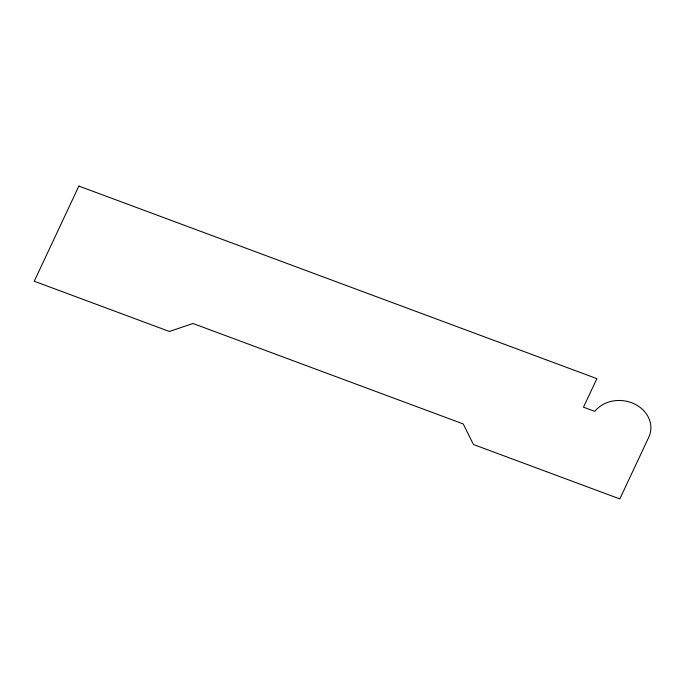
<?xml version="1.0" encoding="UTF-8"?>
<svg xmlns="http://www.w3.org/2000/svg" width="685" height="685" viewBox="0 0 685 685"><rect width="100%" height="100%" fill="white"/><g stroke="black" fill="none" stroke-linecap="round" stroke-linejoin="round"><path stroke-width="1.03" d="M78.878 186.072L34.25 281.235L169.383 331.471L192.965 323.483L463.231 423.946L473.429 444.505L619.822 498.928L648.412 437.972A30.688 26.218 6.8 0 0 634.815 404.116A30.688 26.218 6.8 0 0 594.76 411.377L583.5 407.19L596.883 378.642L78.878 186.072"/></g></svg>
